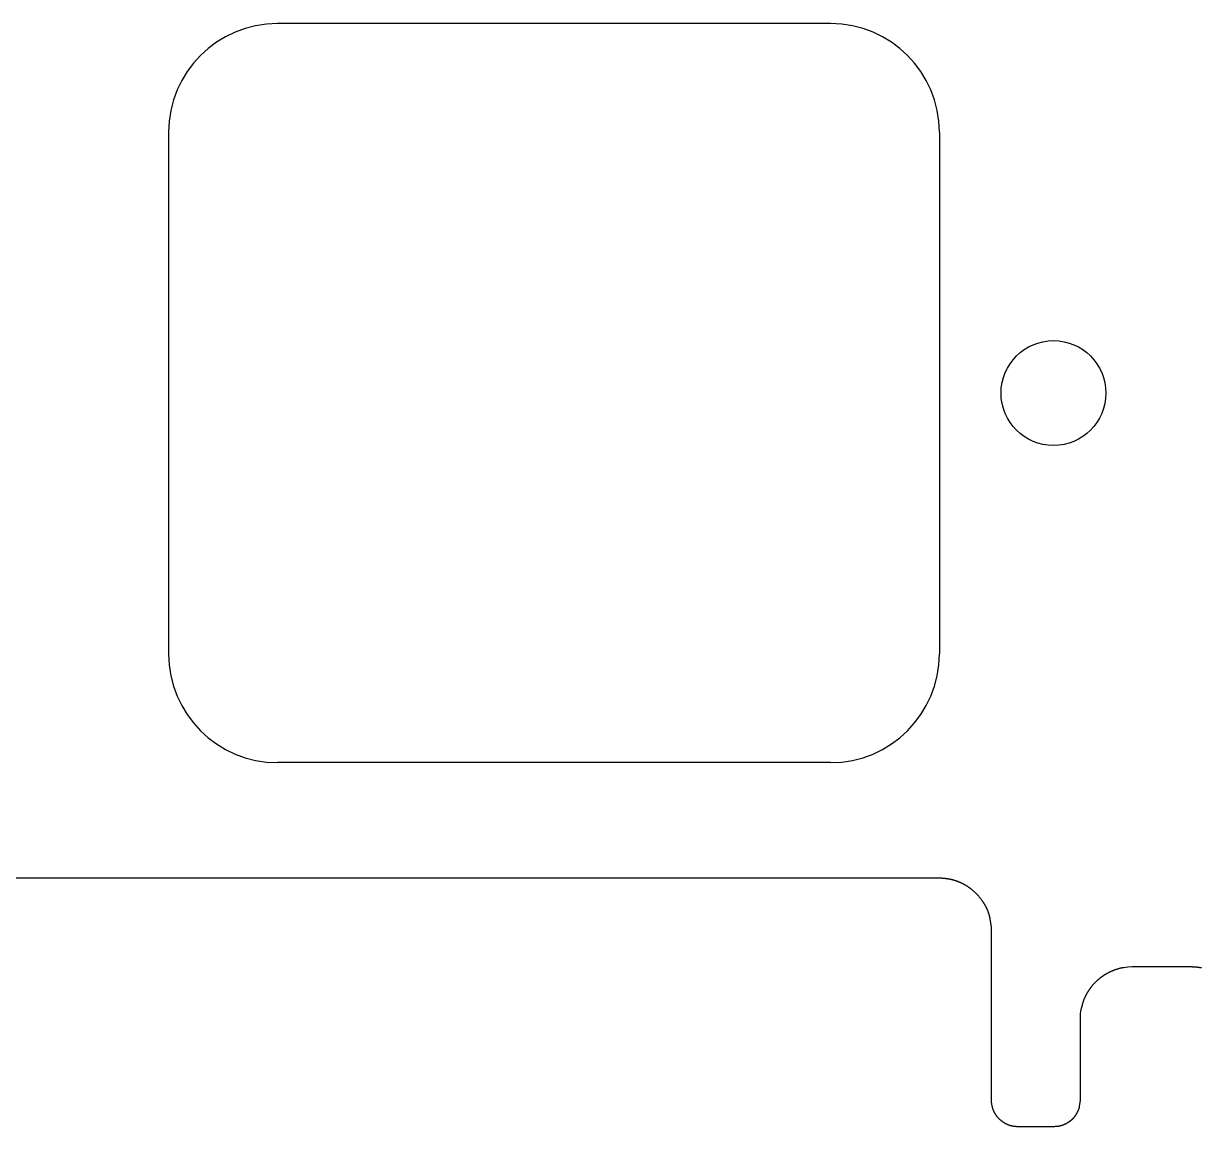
# Model space of a CAD drawing. Header units: millimetres. Extents: x -9 to 276, y -90 to 14.
# Drawn here: x 185.15 to 207.61, y -90.19 to -69.15 of the extents above; entities that cross this region are included whole.
import ezdxf

# ---------------------------------------------------------------- set-up
doc = ezdxf.new("R2010")
doc.units = ezdxf.units.MM
doc.layers.add('BLACK', color=7, linetype='CONTINUOUS')

msp = doc.modelspace()

# ---------------------------------------------------------------- linework, layer by layer
at = {"layer": 'BLACK', "linetype": 'Continuous'}
for p, q in [((200.53895, -69.15205), (189.988949, -69.15205)), ((187.91395, -71.22705), (187.91395, -81.177051)), ((202.61395, -71.22705), (202.61395, -81.17705)), ((200.53895, -83.25205), (189.98895, -83.25205)), ((183.94907, -85.45), (187.334198, -85.45)), ((187.334198, -85.45), (190.719326, -85.45)), ((190.719326, -85.45), (192.41189, -85.45)), ((192.41189, -85.45), (194.104454, -85.45)), ((194.104454, -85.45), (195.797018, -85.45)), ((195.797018, -85.45), (196.6433, -85.45)), ((196.6433, -85.45), (197.066441, -85.45)), ((197.066441, -85.45), (197.489582, -85.45)), ((197.489582, -85.45), (197.983726, -85.45)), ((197.983726, -85.45), (198.457241, -85.45)), ((198.457241, -85.45), (199.342385, -85.45)), ((199.342385, -85.45), (199.490443, -85.449999)), ((199.490443, -85.449999), (200.145015, -85.45)), ((200.145015, -85.45), (200.18981, -85.450001)), ((200.18981, -85.450001), (200.515387, -85.45)), ((200.515387, -85.45), (200.584093, -85.449996)), ((200.584093, -85.449996), (200.86513, -85.45)), ((200.86513, -85.45), (200.941156, -85.450012)), ((200.941156, -85.450012), (201.111631, -85.450033)), ((201.111631, -85.450033), (201.199644, -85.450026)), ((201.199644, -85.450026), (201.287696, -85.45)), ((201.287696, -85.45), (201.380877, -85.449948)), ((201.380877, -85.449948), (201.464205, -85.449901)), ((201.464205, -85.449901), (201.546798, -85.449878)), ((201.546798, -85.449878), (201.628893, -85.449903)), ((201.628893, -85.449903), (201.66983, -85.449941)), ((201.66983, -85.449941), (201.710732, -85.45)), ((201.710732, -85.45), (201.798261, -85.450187)), ((201.798261, -85.450187), (201.881102, -85.450367)), ((201.881102, -85.450367), (201.92272, -85.450428)), ((201.92272, -85.450428), (201.964519, -85.450456)), ((201.964519, -85.450456), (202.006535, -85.450438)), ((202.006535, -85.450438), (202.048803, -85.450364)), ((202.048803, -85.450364), (202.091359, -85.450222)), ((202.091359, -85.450222), (202.112757, -85.450121)), ((202.112757, -85.450121), (202.13424, -85.45)), ((202.13424, -85.45), (202.175309, -85.449713)), ((202.175309, -85.449713), (202.227036, -85.449294)), ((202.227036, -85.449294), (202.270307, -85.44894)), ((202.270307, -85.44894), (202.313389, -85.448629)), ((202.313389, -85.448629), (202.334806, -85.448502)), ((202.334806, -85.448502), (202.356111, -85.448401)), ((202.356111, -85.448401), (202.377281, -85.448332)), ((202.377281, -85.448332), (202.398297, -85.4483)), ((202.398297, -85.4483), (202.419135, -85.44831)), ((202.419135, -85.44831), (202.439774, -85.448368)), ((202.439774, -85.448368), (202.460193, -85.448478)), ((202.460193, -85.448478), (202.48037, -85.448645)), ((202.48037, -85.448645), (202.500282, -85.448876)), ((202.500282, -85.448876), (202.519909, -85.449175)), ((202.519909, -85.449175), (202.529609, -85.449352)), ((202.529609, -85.449352), (202.539229, -85.449548)), ((202.539229, -85.449548), (202.548766, -85.449764)), ((202.548766, -85.449764), (202.558219, -85.45)), ((202.558219, -85.45), (202.566895, -85.450237)), ((202.566895, -85.450237), (202.575498, -85.450494)), ((202.575498, -85.450494), (202.583523, -85.450754)), ((202.583523, -85.450754), (202.591486, -85.451033)), ((202.591486, -85.451033), (202.598992, -85.451316)), ((202.598992, -85.451316), (202.606445, -85.451619)), ((202.606445, -85.451619), (202.613525, -85.451926)), ((202.613525, -85.451926), (202.620559, -85.452253)), ((202.620559, -85.452253), (202.62728, -85.452585)), ((202.62728, -85.452585), (202.633962, -85.452936)), ((202.633962, -85.452936), (202.640377, -85.453293)), ((202.640377, -85.453293), (202.646757, -85.453669)), ((202.646757, -85.453669), (202.652907, -85.454052)), ((202.652907, -85.454052), (202.659026, -85.454453)), ((202.659026, -85.454453), (202.664944, -85.454861)), ((202.664944, -85.454861), (202.670834, -85.455288)), ((202.670834, -85.455288), (202.676548, -85.455723)), ((202.676548, -85.455723), (202.682236, -85.456176)), ((202.682236, -85.456176), (202.687767, -85.456637)), ((202.687767, -85.456637), (202.693276, -85.457116)), ((202.693276, -85.457116), (202.698645, -85.457603)), ((202.698645, -85.457603), (202.703994, -85.45811)), ((202.703994, -85.45811), (202.709217, -85.458624)), ((202.709217, -85.458624), (202.714421, -85.459157)), ((202.714421, -85.459157), (202.719513, -85.459699)), ((202.719513, -85.459699), (202.724588, -85.460259)), ((202.724588, -85.460259), (202.729561, -85.460829)), ((202.729561, -85.460829), (202.734519, -85.461417)), ((202.734519, -85.461417), (202.739384, -85.462014)), ((202.739384, -85.462014), (202.744235, -85.462631)), ((202.744235, -85.462631), (202.749003, -85.463256)), ((202.749003, -85.463256), (202.753759, -85.463901)), ((202.753759, -85.463901), (202.758437, -85.464556)), ((202.758437, -85.464556), (202.763106, -85.465229)), ((202.763106, -85.465229), (202.767704, -85.465913)), ((202.767704, -85.465913), (202.772293, -85.466616)), ((202.772293, -85.466616), (202.776818, -85.467329)), ((202.776818, -85.467329), (202.781335, -85.468062)), ((202.781335, -85.468062), (202.785794, -85.468805)), ((202.785794, -85.468805), (202.790245, -85.469568)), ((202.790245, -85.469568), (202.794644, -85.470342)), ((202.794644, -85.470342), (202.799036, -85.471136)), ((202.799036, -85.471136), (202.803381, -85.471941)), ((202.803381, -85.471941), (202.807719, -85.472766)), ((202.807719, -85.472766), (202.812015, -85.473603)), ((202.812015, -85.473603), (202.816305, -85.474459)), ((202.816305, -85.474459), (202.820556, -85.475328)), ((202.820556, -85.475328), (202.824803, -85.476217)), ((202.824803, -85.476217), (202.829015, -85.477119)), ((202.829015, -85.477119), (202.833223, -85.478041)), ((202.833223, -85.478041), (202.837399, -85.478976)), ((202.837399, -85.478976), (202.841573, -85.479932)), ((202.841573, -85.479932), (202.845719, -85.480902)), ((202.845719, -85.480902), (202.849863, -85.481891)), ((202.849863, -85.481891), (202.853981, -85.482896)), ((202.853981, -85.482896), (202.858098, -85.483921)), ((202.858098, -85.483921), (202.862193, -85.484961)), ((202.862193, -85.484961), (202.866288, -85.486021)), ((202.866288, -85.486021), (202.870363, -85.487098)), ((202.870363, -85.487098), (202.874439, -85.488195)), ((202.874439, -85.488195), (202.878497, -85.489308)), ((202.878497, -85.489308), (202.882557, -85.490443)), ((202.882557, -85.490443), (202.886603, -85.491595)), ((202.886603, -85.491595), (202.890651, -85.492768)), ((202.890651, -85.492768), (202.89468, -85.493956)), ((202.89468, -85.493956), (202.902746, -85.496398)), ((202.902746, -85.496398), (202.91083, -85.498929)), ((202.91083, -85.498929), (202.918929, -85.501548)), ((202.918929, -85.501548), (202.92704, -85.504256)), ((202.92704, -85.504256), (202.935161, -85.507052)), ((202.935161, -85.507052), (202.939225, -85.508482)), ((202.939225, -85.508482), (202.943289, -85.509934)), ((202.943289, -85.509934), (202.947355, -85.511408)), ((202.947355, -85.511408), (202.951421, -85.512903)), ((202.951421, -85.512903), (202.955488, -85.51442)), ((202.955488, -85.51442), (202.959555, -85.515958)), ((202.959555, -85.515958), (202.963621, -85.517518)), ((202.963621, -85.517518), (202.967687, -85.519098)), ((202.967687, -85.519098), (202.971752, -85.5207)), ((202.971752, -85.5207), (202.975816, -85.522323)), ((202.975816, -85.522323), (202.979877, -85.523966)), ((202.979877, -85.523966), (202.983938, -85.525631)), ((202.983938, -85.525631), (202.987995, -85.527316)), ((202.987995, -85.527316), (202.99205, -85.529022)), ((202.99205, -85.529022), (202.996102, -85.530748)), ((202.996102, -85.530748), (203.000151, -85.532494)), ((203.000151, -85.532494), (203.004196, -85.534261)), ((203.004196, -85.534261), (203.008237, -85.536048)), ((203.008237, -85.536048), (203.012274, -85.537855)), ((203.012274, -85.537855), (203.016307, -85.539682)), ((203.016307, -85.539682), (203.020333, -85.541528)), ((203.020333, -85.541528), (203.024356, -85.543394)), ((203.024356, -85.543394), (203.028371, -85.54528)), ((203.028371, -85.54528), (203.032383, -85.547185)), ((203.032383, -85.547185), (203.036386, -85.549109)), ((203.036386, -85.549109), (203.040386, -85.551053)), ((203.040386, -85.551053), (203.044376, -85.553014)), ((203.044376, -85.553014), (203.048361, -85.554996)), ((203.048361, -85.554996), (203.052336, -85.556995)), ((203.052336, -85.556995), (203.056307, -85.559014)), ((203.056307, -85.559014), (203.060266, -85.561051)), ((203.060266, -85.561051), (203.06422, -85.563106)), ((203.06422, -85.563106), (203.068163, -85.565179)), ((203.068163, -85.565179), (203.0721, -85.567271)), ((203.0721, -85.567271), (203.076024, -85.569379)), ((203.076024, -85.569379), (203.079943, -85.571507)), ((203.079943, -85.571507), (203.083848, -85.57365)), ((203.083848, -85.57365), (203.087747, -85.575812)), ((203.087747, -85.575812), (203.091632, -85.57799)), ((203.091632, -85.57799), (203.09551, -85.580187)), ((203.09551, -85.580187), (203.099374, -85.582399)), ((203.099374, -85.582399), (203.10323, -85.58463)), ((203.10323, -85.58463), (203.107071, -85.586875)), ((203.107071, -85.586875), (203.110905, -85.589139)), ((203.110905, -85.589139), (203.114723, -85.591417)), ((203.114723, -85.591417), (203.118533, -85.593713)), ((203.118533, -85.593713), (203.122327, -85.596023)), ((203.122327, -85.596023), (203.126112, -85.598352)), ((203.126112, -85.598352), (203.12988, -85.600693)), ((203.12988, -85.600693), (203.13364, -85.603053)), ((203.13364, -85.603053), (203.137382, -85.605425)), ((203.137382, -85.605425), (203.141116, -85.607816)), ((203.141116, -85.607816), (203.14483, -85.610218)), ((203.14483, -85.610218), (203.148536, -85.612639)), ((203.148536, -85.612639), (203.152223, -85.615071)), ((203.152223, -85.615071), (203.155901, -85.617521)), ((203.155901, -85.617521), (203.159559, -85.619982)), ((203.159559, -85.619982), (203.163208, -85.622461)), ((203.163208, -85.622461), (203.166836, -85.62495)), ((203.166836, -85.62495), (203.170455, -85.627457)), ((203.170455, -85.627457), (203.174053, -85.629975)), ((203.174053, -85.629975), (203.177641, -85.632509)), ((203.177641, -85.632509), (203.181208, -85.635054)), ((203.181208, -85.635054), (203.184765, -85.637615)), ((203.184765, -85.637615), (203.1883, -85.640186)), ((203.1883, -85.640186), (203.191825, -85.642774)), ((203.191825, -85.642774), (203.195328, -85.645371)), ((203.195328, -85.645371), (203.19882, -85.647985)), ((203.19882, -85.647985), (203.204797, -85.652517)), ((203.204797, -85.652517), (203.211667, -85.65782)), ((203.211667, -85.65782), (203.218521, -85.663211)), ((203.218521, -85.663211), (203.225356, -85.66869)), ((203.225356, -85.66869), (203.232171, -85.674255)), ((203.232171, -85.674255), (203.238966, -85.679905)), ((203.238966, -85.679905), (203.245738, -85.685641)), ((203.245738, -85.685641), (203.252486, -85.691462)), ((203.252486, -85.691462), (203.259208, -85.697366)), ((203.259208, -85.697366), (203.265904, -85.703352)), ((203.265904, -85.703352), (203.272571, -85.709421)), ((203.272571, -85.709421), (203.279208, -85.715569)), ((203.279208, -85.715569), (203.285813, -85.721797)), ((203.285813, -85.721797), (203.292385, -85.728104)), ((203.292385, -85.728104), (203.298922, -85.734487)), ((203.298922, -85.734487), (203.305421, -85.740946)), ((203.305421, -85.740946), (203.311883, -85.747479)), ((203.311883, -85.747479), (203.318303, -85.754085)), ((203.318303, -85.754085), (203.324682, -85.760762)), ((203.324682, -85.760762), (203.331017, -85.767508)), ((203.331017, -85.767508), (203.337306, -85.774323)), ((203.337306, -85.774323), (203.343547, -85.781204)), ((203.343547, -85.781204), (203.349739, -85.788149)), ((203.349739, -85.788149), (203.35588, -85.795156)), ((203.35588, -85.795156), (203.361967, -85.802225)), ((203.361967, -85.802225), (203.368, -85.809351)), ((203.368, -85.809351), (203.373975, -85.816534)), ((203.373975, -85.816534), (203.379892, -85.823771)), ((203.379892, -85.823771), (203.385748, -85.83106)), ((203.385748, -85.83106), (203.391542, -85.838399)), ((203.391542, -85.838399), (203.397271, -85.845785)), ((203.397271, -85.845785), (203.402934, -85.853216)), ((203.402934, -85.853216), (203.408529, -85.860689)), ((203.408529, -85.860689), (203.414054, -85.868202)), ((203.414054, -85.868202), (203.419507, -85.875753)), ((203.419507, -85.875753), (203.424886, -85.883338)), ((203.424886, -85.883338), (203.430191, -85.890955)), ((203.430191, -85.890955), (203.432815, -85.894775)), ((203.432815, -85.894775), (203.435418, -85.898601)), ((203.435418, -85.898601), (203.438003, -85.902435)), ((203.438003, -85.902435), (203.440567, -85.906274)), ((203.440567, -85.906274), (203.443112, -85.91012)), ((203.443112, -85.91012), (203.445636, -85.913971)), ((203.445636, -85.913971), (203.446335, -85.915044)), ((203.446335, -85.915044), (203.448833, -85.918902)), ((203.448833, -85.918902), (203.45131, -85.922764)), ((203.45131, -85.922764), (203.453753, -85.92661)), ((203.453753, -85.92661), (203.456175, -85.930461)), ((203.456175, -85.930461), (203.458563, -85.934297)), ((203.458563, -85.934297), (203.460932, -85.938138)), ((203.460932, -85.938138), (203.463268, -85.941964)), ((203.463268, -85.941964), (203.465584, -85.945797)), ((203.465584, -85.945797), (203.467869, -85.949616)), ((203.467869, -85.949616), (203.470134, -85.953442)), ((203.470134, -85.953442), (203.472368, -85.957255)), ((203.472368, -85.957255), (203.474583, -85.961075)), ((203.474583, -85.961075), (203.476769, -85.964884)), ((203.476769, -85.964884), (203.478935, -85.9687)), ((203.478935, -85.9687), (203.481073, -85.972505)), ((203.481073, -85.972505), (203.483191, -85.976318)), ((203.483191, -85.976318), (203.485282, -85.980122)), ((203.485282, -85.980122), (203.487354, -85.983934)), ((203.487354, -85.983934), (203.489399, -85.987738)), ((203.489399, -85.987738), (203.491425, -85.991549)), ((203.491425, -85.991549), (203.493425, -85.995353)), ((203.493425, -85.995353), (203.495406, -85.999166)), ((203.495406, -85.999166), (203.497362, -86.002972)), ((203.497362, -86.002972), (203.499299, -86.006787)), ((203.499299, -86.006787), (203.501212, -86.010597)), ((203.501212, -86.010597), (203.503106, -86.014416)), ((203.503106, -86.014416), (203.504976, -86.01823)), ((203.504976, -86.01823), (203.506828, -86.022054)), ((203.506828, -86.022054), (203.508657, -86.025874)), ((203.508657, -86.025874), (203.510467, -86.029704)), ((203.510467, -86.029704), (203.512255, -86.033531)), ((203.512255, -86.033531), (203.514024, -86.037368)), ((203.514024, -86.037368), (203.515771, -86.041204)), ((203.515771, -86.041204), (203.5175, -86.045049)), ((203.5175, -86.045049), (203.519208, -86.048895)), ((203.519208, -86.048895), (203.520898, -86.05275)), ((203.520898, -86.05275), (203.522566, -86.056606)), ((203.522566, -86.056606), (203.524217, -86.060472)), ((203.524217, -86.060472), (203.525847, -86.06434)), ((203.525847, -86.06434), (203.527459, -86.068218)), ((203.527459, -86.068218), (203.529051, -86.072099)), ((203.529051, -86.072099), (203.530625, -86.07599)), ((203.530625, -86.07599), (203.53218, -86.079885)), ((203.53218, -86.079885), (203.533717, -86.083791)), ((203.533717, -86.083791), (203.535234, -86.087701)), ((203.535234, -86.087701), (203.536734, -86.091622)), ((203.536734, -86.091622), (203.538215, -86.095549)), ((203.538215, -86.095549), (203.539679, -86.099487)), ((203.539679, -86.099487), (203.541124, -86.103432)), ((203.541124, -86.103432), (203.542551, -86.107388)), ((203.542551, -86.107388), (203.54396, -86.111352)), ((203.54396, -86.111352), (203.545352, -86.115327)), ((203.545352, -86.115327), (203.546726, -86.11931)), ((203.546726, -86.11931), (203.548082, -86.123306)), ((203.548082, -86.123306), (203.549421, -86.127311)), ((203.549421, -86.127311), (203.550742, -86.131327)), ((203.550742, -86.131327), (203.552046, -86.135355)), ((203.552046, -86.135355), (203.553333, -86.139394)), ((203.553333, -86.139394), (203.554602, -86.143445)), ((203.554602, -86.143445), (203.555855, -86.147508)), ((203.555855, -86.147508), (203.55709, -86.151584)), ((203.55709, -86.151584), (203.558308, -86.155672)), ((203.558308, -86.155672), (203.559509, -86.159774)), ((203.559509, -86.159774), (203.560693, -86.163889)), ((203.560693, -86.163889), (203.561861, -86.168018)), ((203.561861, -86.168018), (203.563011, -86.17216)), ((203.563011, -86.17216), (203.565262, -86.180488)), ((203.565262, -86.180488), (203.567445, -86.188876)), ((203.567445, -86.188876), (203.569562, -86.197326)), ((203.569562, -86.197326), (203.571613, -86.205842)), ((203.571613, -86.205842), (203.573597, -86.214424)), ((203.573597, -86.214424), (203.575516, -86.223077)), ((203.575516, -86.223077), (203.577368, -86.231802)), ((203.577368, -86.231802), (203.577486, -86.232369)), ((203.577486, -86.232369), (203.599786, -86.392248)), ((203.599786, -86.392248), (203.600003, -86.395677)), ((203.600003, -86.395677), (203.600192, -86.398987)), ((203.600192, -86.398987), (203.600346, -86.402058)), ((203.600346, -86.402058), (203.600479, -86.405094)), ((203.600479, -86.405094), (203.600686, -86.411188)), ((203.600686, -86.411188), (203.600832, -86.417871)), ((203.600832, -86.417871), (203.600931, -86.42602)), ((203.600931, -86.42602), (203.600993, -86.437537)), ((203.600993, -86.437537), (203.601023, -86.44901)), ((203.601023, -86.44901), (203.601038, -86.455076)), ((203.601038, -86.455076), (203.601219, -86.511884)), ((203.601219, -86.511884), (203.601345, -86.549199)), ((203.601345, -86.549199), (203.601455, -86.586371)), ((203.601455, -86.586371), (203.601552, -86.638177)), ((203.601574, -86.687853), (203.60153, -86.741799)), ((203.601552, -86.638177), (203.601574, -86.687853)), ((203.601455, -86.803515), (203.601421, -86.875122)), ((203.601421, -86.875122), (203.601443, -86.985036)), ((203.601504, -86.762297), (203.601455, -86.803515)), ((203.60153, -86.741799), (203.601504, -86.762297)), ((203.601443, -86.985036), (203.601455, -87.020659)), ((203.601455, -87.020659), (203.601476, -87.202096)), ((206.120938, -87.160223), (206.125293, -87.159392)), ((206.125293, -87.159392), (206.128916, -87.158716)), ((206.128916, -87.158716), (206.208147, -87.148091)), ((206.208147, -87.148091), (206.288762, -87.14382)), ((206.288762, -87.14382), (206.293386, -87.143699)), ((206.293386, -87.143699), (206.297444, -87.143616)), ((206.297444, -87.143616), (206.300659, -87.143571)), ((206.300659, -87.143571), (206.303776, -87.143547)), ((206.303776, -87.143547), (206.310652, -87.143552)), ((206.310652, -87.143552), (206.319046, -87.143605)), ((206.319046, -87.143605), (206.330015, -87.143678)), ((206.330015, -87.143678), (206.344986, -87.143744)), ((206.344986, -87.143744), (206.370901, -87.143788)), ((206.370901, -87.143788), (206.414495, -87.143788)), ((206.414495, -87.143788), (206.468285, -87.143745)), ((206.468285, -87.143745), (206.498436, -87.143718)), ((206.498436, -87.143718), (206.562427, -87.1437)), ((206.562427, -87.1437), (206.589839, -87.143711)), ((206.589839, -87.143711), (206.607008, -87.143718)), ((206.607008, -87.143718), (206.71558, -87.143718)), ((206.71558, -87.143718), (206.764672, -87.1437)), ((206.764672, -87.1437), (206.849271, -87.143677)), ((206.849271, -87.143677), (206.89105, -87.143686)), ((206.89105, -87.143686), (206.932724, -87.143718)), ((206.932724, -87.143718), (206.977809, -87.143781)), ((206.977809, -87.143781), (207.020311, -87.143841)), ((207.020311, -87.143841), (207.063091, -87.143871)), ((207.063091, -87.143871), (207.084615, -87.143865)), ((207.084615, -87.143865), (207.106244, -87.14384)), ((207.106244, -87.14384), (207.127991, -87.143792)), ((207.127991, -87.143792), (207.149867, -87.143718)), ((207.149867, -87.143718), (207.185979, -87.143542)), ((207.185979, -87.143542), (207.19714, -87.143481)), ((207.19714, -87.143481), (207.241109, -87.143258)), ((207.241109, -87.143258), (207.262896, -87.143181)), ((207.262896, -87.143181), (207.284457, -87.143148)), ((207.284457, -87.143148), (207.305721, -87.14317)), ((207.305721, -87.14317), (207.316218, -87.143207)), ((207.316218, -87.143207), (207.326615, -87.143263)), ((207.326615, -87.143263), (207.336901, -87.143341)), ((207.336901, -87.143341), (207.347068, -87.143441)), ((207.347068, -87.143441), (207.357108, -87.143566)), ((207.357108, -87.143566), (207.36701, -87.143718)), ((207.36701, -87.143718), (207.3749, -87.143861)), ((207.3749, -87.143861), (207.382697, -87.144023)), ((207.382697, -87.144023), (207.390092, -87.144197)), ((207.390092, -87.144197), (207.397406, -87.144389)), ((207.397406, -87.144389), (207.40438, -87.144593)), ((207.40438, -87.144593), (207.411283, -87.144816)), ((207.411283, -87.144816), (207.417895, -87.145049)), ((207.417895, -87.145049), (207.424444, -87.145301)), ((207.424444, -87.145301), (207.430741, -87.145563)), ((207.430741, -87.145563), (207.436982, -87.145844)), ((207.436982, -87.145844), (207.443003, -87.146134)), ((207.443003, -87.146134), (207.448973, -87.146443)), ((207.448973, -87.146443), (207.454751, -87.146762)), ((207.454751, -87.146762), (207.460482, -87.147099)), ((207.460482, -87.147099), (207.466043, -87.147445)), ((207.466043, -87.147445), (207.471563, -87.14781)), ((207.471563, -87.14781), (207.476931, -87.148185)), ((207.476931, -87.148185), (207.482262, -87.148578)), ((207.482262, -87.148578), (207.487459, -87.148981)), ((207.487459, -87.148981), (207.492621, -87.149401)), ((207.492621, -87.149401), (207.497663, -87.149832)), ((207.497663, -87.149832), (207.502674, -87.150281)), ((207.502674, -87.150281), (207.507577, -87.15074)), ((207.507577, -87.15074), (207.512453, -87.151217)), ((207.512453, -87.151217), (207.517233, -87.151705)), ((207.517233, -87.151705), (207.521987, -87.152211)), ((207.521987, -87.152211), (207.526655, -87.152727)), ((207.526655, -87.152727), (207.5313, -87.153262)), ((207.5313, -87.153262), (207.535868, -87.153807)), ((207.535868, -87.153807), (207.540416, -87.154371)), ((207.540416, -87.154371), (207.544895, -87.154946)), ((207.544895, -87.154946), (207.549356, -87.15554)), ((207.549356, -87.15554), (207.553755, -87.156145)), ((207.553755, -87.156145), (207.558138, -87.156768)), ((207.558138, -87.156768), (207.562467, -87.157404)), ((207.562467, -87.157404), (207.566782, -87.158059)), ((207.566782, -87.158059), (207.571049, -87.158726)), ((207.571049, -87.158726), (207.575303, -87.159412)), ((207.575303, -87.159412), (207.579516, -87.160111)), ((207.579516, -87.160111), (207.583718, -87.160829)), ((203.601466, -87.342363), (203.601456, -87.454947)), ((203.601476, -87.202096), (203.601466, -87.342363)), ((205.647483, -87.386858), (205.650853, -87.383953)), ((205.650853, -87.383953), (205.654236, -87.381063)), ((205.654236, -87.381063), (205.657631, -87.378189)), ((205.657631, -87.378189), (205.661037, -87.375332)), ((205.661037, -87.375332), (205.664455, -87.372491)), ((205.664455, -87.372491), (205.667885, -87.369666)), ((205.667885, -87.369666), (205.671326, -87.366859)), ((205.671326, -87.366859), (205.674778, -87.364067)), ((205.674778, -87.364067), (205.678241, -87.361293)), ((205.678241, -87.361293), (205.681716, -87.358535)), ((205.681716, -87.358535), (205.685201, -87.355794)), ((205.685201, -87.355794), (205.688697, -87.35307)), ((205.688697, -87.35307), (205.692203, -87.350363)), ((205.692203, -87.350363), (205.695721, -87.347673)), ((205.695721, -87.347673), (205.699248, -87.345002)), ((205.699248, -87.345002), (205.702787, -87.342346)), ((205.702787, -87.342346), (205.706334, -87.339709)), ((205.706334, -87.339709), (205.709892, -87.337088)), ((205.709892, -87.337088), (205.713459, -87.334486)), ((205.713459, -87.334486), (205.717037, -87.331901)), ((205.717037, -87.331901), (205.720624, -87.329335)), ((205.720624, -87.329335), (205.724221, -87.326785)), ((205.724221, -87.326785), (205.727826, -87.324254)), ((205.727826, -87.324254), (205.731442, -87.32174)), ((205.731442, -87.32174), (205.735065, -87.319246)), ((205.735065, -87.319246), (205.738699, -87.316768)), ((205.738699, -87.316768), (205.74234, -87.31431)), ((205.74234, -87.31431), (205.745992, -87.311869)), ((205.745992, -87.311869), (205.74965, -87.309447)), ((205.74965, -87.309447), (205.753318, -87.307042)), ((205.753318, -87.307042), (205.756993, -87.304658)), ((205.756993, -87.304658), (205.760678, -87.30229)), ((205.760678, -87.30229), (205.764369, -87.299943)), ((205.764369, -87.299943), (205.768071, -87.297613)), ((205.768071, -87.297613), (205.771777, -87.295303)), ((205.771777, -87.295303), (205.775494, -87.29301)), ((205.775494, -87.29301), (205.779216, -87.290737)), ((205.779216, -87.290737), (205.782948, -87.288482)), ((205.782948, -87.288482), (205.786685, -87.286248)), ((205.786685, -87.286248), (205.790431, -87.284031)), ((205.790431, -87.284031), (205.794182, -87.281835)), ((205.794182, -87.281835), (205.797942, -87.279656)), ((205.797942, -87.279656), (205.801707, -87.277498)), ((205.801707, -87.277498), (205.805481, -87.275358)), ((205.805481, -87.275358), (205.808922, -87.273426)), ((205.808922, -87.273426), (205.816498, -87.26924)), ((205.816498, -87.26924), (205.824157, -87.265099)), ((205.824157, -87.265099), (205.831898, -87.261005)), ((205.831898, -87.261005), (205.83972, -87.256958)), ((205.83972, -87.256958), (205.847621, -87.25296)), ((205.847621, -87.25296), (205.855599, -87.249012)), ((205.855599, -87.249012), (205.863652, -87.245116)), ((205.863652, -87.245116), (205.871779, -87.241272)), ((205.871779, -87.241272), (205.879978, -87.237483)), ((205.879978, -87.237483), (205.888245, -87.23375)), ((205.888245, -87.23375), (205.89658, -87.230074)), ((205.89658, -87.230074), (205.904979, -87.226457)), ((205.904979, -87.226457), (205.913441, -87.2229)), ((205.913441, -87.2229), (205.921961, -87.219404)), ((205.921961, -87.219404), (205.930537, -87.215972)), ((205.930537, -87.215972), (205.939166, -87.212604)), ((205.939166, -87.212604), (205.947845, -87.209303)), ((205.947845, -87.209303), (205.95657, -87.206069)), ((205.95657, -87.206069), (205.965338, -87.202904)), ((205.965338, -87.202904), (205.974144, -87.19981)), ((205.974144, -87.19981), (205.982985, -87.196788)), ((205.982985, -87.196788), (205.991857, -87.19384)), ((205.991857, -87.19384), (206.000755, -87.190967)), ((206.000755, -87.190967), (206.009675, -87.188171)), ((206.009675, -87.188171), (206.018612, -87.185453)), ((206.018612, -87.185453), (206.027562, -87.182814)), ((206.027562, -87.182814), (206.036519, -87.180257)), ((206.036519, -87.180257), (206.045478, -87.177781)), ((206.045478, -87.177781), (206.054434, -87.175389)), ((206.054434, -87.175389), (206.063381, -87.173082)), ((206.063381, -87.173082), (206.072315, -87.17086)), ((206.072315, -87.17086), (206.081228, -87.168726)), ((206.081228, -87.168726), (206.090116, -87.166679)), ((206.090116, -87.166679), (206.094551, -87.165689)), ((206.094551, -87.165689), (206.098973, -87.164722)), ((206.098973, -87.164722), (206.103389, -87.163777)), ((206.103389, -87.163777), (206.107792, -87.162854)), ((206.107792, -87.162854), (206.112187, -87.161954)), ((206.112187, -87.161954), (206.116568, -87.161077)), ((206.116568, -87.161077), (206.120938, -87.160223)), ((207.583718, -87.160829), (207.587883, -87.161561)), ((207.587883, -87.161561), (207.59204, -87.162312)), ((207.59204, -87.162312), (207.596166, -87.163078)), ((207.596166, -87.163078), (207.600285, -87.163863)), ((207.600285, -87.163863), (207.604378, -87.164663)), ((207.604378, -87.164663), (207.608465, -87.165483)), ((207.608465, -87.165483), (207.612531, -87.166318)), ((203.601456, -87.454947), (203.601455, -87.620364)), ((205.454146, -87.613047), (205.456559, -87.609211)), ((205.456559, -87.609211), (205.45899, -87.605383)), ((205.45899, -87.605383), (205.461437, -87.601569)), ((205.461437, -87.601569), (205.463901, -87.597764)), ((205.463901, -87.597764), (205.46638, -87.593973)), ((205.46638, -87.593973), (205.468877, -87.590191)), ((205.468877, -87.590191), (205.471389, -87.586423)), ((205.471389, -87.586423), (205.473918, -87.582666)), ((205.473918, -87.582666), (205.476461, -87.578923)), ((205.476461, -87.578923), (205.479021, -87.575191)), ((205.479021, -87.575191), (205.481595, -87.571473)), ((205.481595, -87.571473), (205.484187, -87.567767)), ((205.484187, -87.567767), (205.486791, -87.564076)), ((205.486791, -87.564076), (205.489413, -87.560396)), ((205.489413, -87.560396), (205.492047, -87.556732)), ((205.492047, -87.556732), (205.494698, -87.55308)), ((205.494698, -87.55308), (205.497362, -87.549444)), ((205.497362, -87.549444), (205.500042, -87.545819)), ((205.500042, -87.545819), (205.502734, -87.542212)), ((205.502734, -87.542212), (205.505443, -87.538617)), ((205.505443, -87.538617), (205.508163, -87.535039)), ((205.508163, -87.535039), (205.5109, -87.531473)), ((205.5109, -87.531473), (205.513647, -87.527926)), ((205.513647, -87.527926), (205.516411, -87.52439)), ((205.516411, -87.52439), (205.519185, -87.520873)), ((205.519185, -87.520873), (205.521976, -87.517368)), ((205.521976, -87.517368), (205.524776, -87.513883)), ((205.524776, -87.513883), (205.527593, -87.51041)), ((205.527593, -87.51041), (205.530419, -87.506957)), ((205.530419, -87.506957), (205.533261, -87.503516)), ((205.533261, -87.503516), (205.535159, -87.501235)), ((205.535159, -87.501235), (205.540893, -87.494428)), ((205.540893, -87.494428), (205.546692, -87.487669)), ((205.546692, -87.487669), (205.552553, -87.48096)), ((205.552553, -87.48096), (205.558477, -87.4743)), ((205.558477, -87.4743), (205.564463, -87.467691)), ((205.564463, -87.467691), (205.57051, -87.461135)), ((205.57051, -87.461135), (205.576616, -87.454631)), ((205.576616, -87.454631), (205.582782, -87.448181)), ((205.582782, -87.448181), (205.589006, -87.441787)), ((205.589006, -87.441787), (205.592139, -87.43861)), ((205.592139, -87.43861), (205.595287, -87.435448)), ((205.595287, -87.435448), (205.598448, -87.4323)), ((205.598448, -87.4323), (205.601624, -87.429166)), ((205.601624, -87.429166), (205.604813, -87.426046)), ((205.604813, -87.426046), (205.608017, -87.422941)), ((205.608017, -87.422941), (205.611233, -87.419851)), ((205.611233, -87.419851), (205.614464, -87.416776)), ((205.614464, -87.416776), (205.617707, -87.413715)), ((205.617707, -87.413715), (205.620965, -87.41067)), ((205.620965, -87.41067), (205.624234, -87.407639)), ((205.624234, -87.407639), (205.627518, -87.404624)), ((205.627518, -87.404624), (205.630813, -87.401624)), ((205.630813, -87.401624), (205.634123, -87.39864)), ((205.634123, -87.39864), (205.637444, -87.395671)), ((205.637444, -87.395671), (205.640778, -87.392717)), ((205.640778, -87.392717), (205.644124, -87.38978)), ((205.644124, -87.38978), (205.647483, -87.386858)), ((203.601455, -87.620364), (203.601456, -87.672091)), ((203.601456, -87.672091), (203.601456, -87.780663)), ((203.601456, -87.780663), (203.601456, -87.889235)), ((205.31764, -87.964088), (205.360435, -87.805377)), ((205.360435, -87.805377), (205.3634, -87.797227)), ((205.3634, -87.797227), (205.366451, -87.789074)), ((205.366451, -87.789074), (205.369588, -87.78092)), ((205.369588, -87.78092), (205.37281, -87.772767)), ((205.37281, -87.772767), (205.376118, -87.764616)), ((205.376118, -87.764616), (205.379509, -87.756471)), ((205.379509, -87.756471), (205.382985, -87.748332)), ((205.382985, -87.748332), (205.386543, -87.740203)), ((205.386543, -87.740203), (205.390184, -87.732085)), ((205.390184, -87.732085), (205.393907, -87.72398)), ((205.393907, -87.72398), (205.397711, -87.715891)), ((205.397711, -87.715891), (205.401595, -87.707819)), ((205.401595, -87.707819), (205.403567, -87.70379)), ((205.403567, -87.70379), (205.405559, -87.699766)), ((205.405559, -87.699766), (205.407571, -87.695748)), ((205.407571, -87.695748), (205.409601, -87.691735)), ((205.409601, -87.691735), (205.411652, -87.687729)), ((205.411652, -87.687729), (205.413722, -87.683728)), ((205.413722, -87.683728), (205.415811, -87.679734)), ((205.415811, -87.679734), (205.417919, -87.675746)), ((205.417919, -87.675746), (205.420046, -87.671765)), ((205.420046, -87.671765), (205.422192, -87.667792)), ((205.422192, -87.667792), (205.424356, -87.663826)), ((205.424356, -87.663826), (205.42654, -87.659867)), ((205.42654, -87.659867), (205.428741, -87.655916)), ((205.428741, -87.655916), (205.430962, -87.651973)), ((205.430962, -87.651973), (205.4332, -87.64804)), ((205.4332, -87.64804), (205.435457, -87.644114)), ((205.435457, -87.644114), (205.437731, -87.640197)), ((205.437731, -87.640197), (205.440024, -87.636289)), ((205.440024, -87.636289), (205.442333, -87.632392)), ((205.442333, -87.632392), (205.444662, -87.628502)), ((205.444662, -87.628502), (205.447006, -87.624624)), ((205.447006, -87.624624), (205.44937, -87.620754)), ((205.44937, -87.620754), (205.451749, -87.616896)), ((205.451749, -87.616896), (205.454146, -87.613047)), ((203.601456, -87.889235), (203.601456, -88.098687)), ((205.304201, -88.111287), (205.306866, -88.038982)), ((205.306866, -88.038982), (205.31764, -87.964088)), ((203.601456, -88.098687), (203.601457, -88.294684)), ((205.301706, -88.358572), (205.30267, -88.235796)), ((205.30267, -88.235796), (205.303356, -88.180126)), ((205.303356, -88.180126), (205.303589, -88.161115)), ((205.303589, -88.161115), (205.304201, -88.111287)), ((203.601457, -88.294684), (203.601457, -88.646312)), ((205.301469, -88.614583), (205.301706, -88.358572)), ((203.601457, -88.646312), (203.601456, -88.804908)), ((205.301461, -88.787563), (205.301469, -88.614583)), ((203.601456, -88.804908), (203.601457, -89.188108)), ((205.301458, -88.986758), (205.301461, -88.787563)), ((205.301458, -89.009141), (205.301458, -88.986758)), ((205.301458, -89.09533), (205.301458, -89.009141)), ((205.301459, -89.108203), (205.301458, -89.09533)), ((205.301458, -89.203902), (205.301459, -89.108203)), ((203.601457, -89.188108), (203.601462, -89.2941)), ((203.601462, -89.2941), (203.601458, -89.514623)), ((205.301414, -89.365101), (205.301424, -89.2906)), ((205.301458, -89.421046), (205.301414, -89.365101)), ((205.301424, -89.2906), (205.301435, -89.264556)), ((205.301435, -89.264556), (205.301458, -89.203902)), ((203.601453, -89.531748), (203.601447, -89.565583)), ((203.601447, -89.565583), (203.60147, -89.593162)), ((203.601458, -89.514623), (203.601453, -89.531748)), ((203.60147, -89.593162), (203.601576, -89.62572)), ((203.601576, -89.62572), (203.601604, -89.63215)), ((205.301536, -89.463698), (205.301458, -89.421046)), ((205.301458, -89.63819), (205.301588, -89.598492)), ((205.301629, -89.518441), (205.301536, -89.463698)), ((205.301588, -89.598492), (205.301643, -89.559362)), ((205.301643, -89.559362), (205.301629, -89.518441)), ((203.601604, -89.63215), (203.601681, -89.650532)), ((203.601681, -89.650532), (203.601741, -89.671752)), ((203.601741, -89.671752), (203.601748, -89.67568)), ((203.601748, -89.67568), (203.601773, -89.687656)), ((203.601773, -89.687656), (203.601834, -89.699688)), ((203.601834, -89.699688), (203.60273, -89.728258)), ((203.60273, -89.728258), (203.613652, -89.803444)), ((203.613652, -89.803444), (203.614341, -89.806534)), ((203.614341, -89.806534), (203.615051, -89.809625)), ((203.615051, -89.809625), (203.615778, -89.812705)), ((203.615778, -89.812705), (203.616527, -89.815785)), ((203.616527, -89.815785), (203.617293, -89.818855)), ((203.617293, -89.818855), (203.61808, -89.821924)), ((203.61808, -89.821924), (203.618885, -89.824981)), ((203.618885, -89.824981), (203.619711, -89.828038)), ((203.619711, -89.828038), (203.620553, -89.831082)), ((203.620553, -89.831082), (203.621416, -89.834124)), ((203.621416, -89.834124), (203.622297, -89.837153)), ((203.622297, -89.837153), (203.623197, -89.840181)), ((203.623197, -89.840181), (203.624115, -89.843195)), ((203.624115, -89.843195), (203.625053, -89.846206)), ((203.625053, -89.846206), (203.626007, -89.849203)), ((203.626007, -89.849203), (203.626982, -89.852198)), ((203.626982, -89.852198), (203.627972, -89.855177)), ((203.627972, -89.855177), (203.628983, -89.858153)), ((205.274479, -89.857228), (205.275463, -89.854263)), ((205.275463, -89.854263), (205.276428, -89.851288)), ((205.276428, -89.851288), (205.277375, -89.848307)), ((205.277375, -89.848307), (205.278304, -89.845317)), ((205.278304, -89.845317), (205.279213, -89.842321)), ((205.279213, -89.842321), (205.280104, -89.839316)), ((205.280104, -89.839316), (205.280977, -89.836304)), ((205.280977, -89.836304), (205.281831, -89.833284)), ((205.281831, -89.833284), (205.282666, -89.830257)), ((205.282666, -89.830257), (205.283482, -89.827222)), ((205.283482, -89.827222), (205.28428, -89.824181)), ((205.28428, -89.824181), (205.285059, -89.821131)), ((205.285059, -89.821131), (205.285819, -89.818075)), ((205.285819, -89.818075), (205.28656, -89.815011)), ((205.28656, -89.815011), (205.287274, -89.811977)), ((205.287274, -89.811977), (205.300009, -89.731765)), ((205.300009, -89.731765), (205.301096, -89.699004)), ((205.301096, -89.699004), (205.301458, -89.63819)), ((203.628983, -89.858153), (203.63001, -89.861114)), ((203.63001, -89.861114), (203.631057, -89.864071)), ((203.631057, -89.864071), (203.632119, -89.867012)), ((203.632119, -89.867012), (203.633202, -89.869949)), ((203.633202, -89.869949), (203.634299, -89.87287)), ((203.634299, -89.87287), (203.635417, -89.875786)), ((203.635417, -89.875786), (203.636549, -89.878685)), ((203.636549, -89.878685), (203.637702, -89.88158)), ((203.637702, -89.88158), (203.638868, -89.884457)), ((203.638868, -89.884457), (203.640055, -89.887329)), ((203.640055, -89.887329), (203.641256, -89.890183)), ((203.641256, -89.890183), (203.642476, -89.893032)), ((203.642476, -89.893032), (203.643711, -89.895862)), ((203.643711, -89.895862), (203.644965, -89.898688)), ((203.644965, -89.898688), (203.646232, -89.901494)), ((203.646232, -89.901494), (203.647519, -89.904294)), ((203.647519, -89.904294), (203.648819, -89.907076)), ((203.648819, -89.907076), (203.650139, -89.909851)), ((203.650139, -89.909851), (203.651472, -89.912607)), ((203.651472, -89.912607), (203.652824, -89.915357)), ((203.652824, -89.915357), (203.654188, -89.918087)), ((203.654188, -89.918087), (203.655572, -89.92081)), ((203.655572, -89.92081), (203.656968, -89.923514)), ((203.656968, -89.923514), (203.658383, -89.92621)), ((203.658383, -89.92621), (203.659811, -89.928887)), ((203.659811, -89.928887), (203.661257, -89.931556)), ((203.661257, -89.931556), (203.662715, -89.934205)), ((203.662715, -89.934205), (203.664192, -89.936847)), ((203.664192, -89.936847), (203.665681, -89.939468)), ((203.665681, -89.939468), (203.667188, -89.942082)), ((203.667188, -89.942082), (203.668707, -89.944675)), ((203.668707, -89.944675), (203.670244, -89.94726)), ((203.670244, -89.94726), (203.671793, -89.949824)), ((203.671793, -89.949824), (203.67336, -89.952381)), ((203.67336, -89.952381), (203.674937, -89.954916)), ((203.674937, -89.954916), (203.676534, -89.957443)), ((203.676534, -89.957443), (203.679694, -89.962338)), ((203.679694, -89.962338), (203.682982, -89.967284)), ((203.682982, -89.967284), (203.68636, -89.972223)), ((203.68636, -89.972223), (203.68983, -89.977153)), ((203.68983, -89.977153), (203.69339, -89.982074)), ((203.69339, -89.982074), (203.697041, -89.986982)), ((203.697041, -89.986982), (203.700781, -89.991878)), ((203.700781, -89.991878), (203.70461, -89.996758)), ((203.70461, -89.996758), (203.708527, -90.001621)), ((203.708527, -90.001621), (203.712531, -90.006466)), ((203.712531, -90.006466), (203.716623, -90.011291)), ((203.716623, -90.011291), (203.7208, -90.016092)), ((203.7208, -90.016092), (203.725061, -90.020869)), ((203.725061, -90.020869), (203.729406, -90.02562)), ((203.729406, -90.02562), (203.733832, -90.030342)), ((203.733832, -90.030342), (203.738339, -90.035033)), ((203.738339, -90.035033), (203.742925, -90.039691)), ((203.742925, -90.039691), (203.747588, -90.044313)), ((203.747588, -90.044313), (203.752327, -90.048898)), ((203.752327, -90.048898), (203.757139, -90.053443)), ((203.757139, -90.053443), (203.762022, -90.057945)), ((203.762022, -90.057945), (203.766975, -90.062403)), ((203.766975, -90.062403), (203.771995, -90.066813)), ((203.771995, -90.066813), (203.777079, -90.071175)), ((203.777079, -90.071175), (203.782226, -90.075484)), ((203.782226, -90.075484), (203.787432, -90.079738)), ((203.787432, -90.079738), (203.792694, -90.083936)), ((205.117559, -90.081419), (205.120023, -90.079431)), ((205.120023, -90.079431), (205.122473, -90.077428)), ((205.122473, -90.077428), (205.124908, -90.075411)), ((205.124908, -90.075411), (205.127329, -90.07338)), ((205.127329, -90.07338), (205.129735, -90.071336)), ((205.129735, -90.071336), (205.132127, -90.069277)), ((205.132127, -90.069277), (205.134504, -90.067204)), ((205.134504, -90.067204), (205.136866, -90.065118)), ((205.136866, -90.065118), (205.139214, -90.063018)), ((205.139214, -90.063018), (205.141547, -90.060905)), ((205.141547, -90.060905), (205.143865, -90.058778)), ((205.143865, -90.058778), (205.146168, -90.056637)), ((205.146168, -90.056637), (205.148456, -90.054483)), ((205.148456, -90.054483), (205.150729, -90.052316)), ((205.150729, -90.052316), (205.152987, -90.050136)), ((205.152987, -90.050136), (205.15523, -90.047942)), ((205.15523, -90.047942), (205.157457, -90.045735)), ((205.157457, -90.045735), (205.159669, -90.043516)), ((205.159669, -90.043516), (205.161867, -90.041283)), ((205.161867, -90.041283), (205.164048, -90.039038)), ((205.164048, -90.039038), (205.166214, -90.03678)), ((205.166214, -90.03678), (205.168364, -90.034509)), ((205.168364, -90.034509), (205.1705, -90.032225)), ((205.1705, -90.032225), (205.172619, -90.029929)), ((205.172619, -90.029929), (205.174722, -90.02762)), ((205.174722, -90.02762), (205.17681, -90.025299)), ((205.17681, -90.025299), (205.178882, -90.022966)), ((205.178882, -90.022966), (205.180938, -90.02062)), ((205.180938, -90.02062), (205.182979, -90.018262)), ((205.182979, -90.018262), (205.185003, -90.015892)), ((205.185003, -90.015892), (205.187011, -90.01351)), ((205.187011, -90.01351), (205.189003, -90.011116)), ((205.189003, -90.011116), (205.19098, -90.00871)), ((205.19098, -90.00871), (205.192939, -90.006293)), ((205.192939, -90.006293), (205.194883, -90.003863)), ((205.194883, -90.003863), (205.19681, -90.001422)), ((205.19681, -90.001422), (205.198722, -89.998969)), ((205.198722, -89.998969), (205.200616, -89.996505)), ((205.200616, -89.996505), (205.202495, -89.994029)), ((205.202495, -89.994029), (205.204356, -89.991542)), ((205.204356, -89.991542), (205.206202, -89.989043)), ((205.206202, -89.989043), (205.20803, -89.986534)), ((205.20803, -89.986534), (205.209842, -89.984013)), ((205.209842, -89.984013), (205.211637, -89.981481)), ((205.211637, -89.981481), (205.213416, -89.978938)), ((205.213416, -89.978938), (205.215178, -89.976385)), ((205.215178, -89.976385), (205.216923, -89.973819)), ((205.216923, -89.973819), (205.218651, -89.971244)), ((205.218651, -89.971244), (205.220363, -89.968658)), ((205.220363, -89.968658), (205.222057, -89.966061)), ((205.222057, -89.966061), (205.223734, -89.963453)), ((205.223734, -89.963453), (205.225394, -89.960836)), ((205.225394, -89.960836), (205.227038, -89.958207)), ((205.227038, -89.958207), (205.228664, -89.955569)), ((205.228664, -89.955569), (205.230273, -89.952919)), ((205.230273, -89.952919), (205.231864, -89.95026)), ((205.231864, -89.95026), (205.233439, -89.947591)), ((205.233439, -89.947591), (205.234996, -89.944912)), ((205.234996, -89.944912), (205.236536, -89.942222)), ((205.236536, -89.942222), (205.238058, -89.939523)), ((205.238058, -89.939523), (205.239563, -89.936813)), ((205.239563, -89.936813), (205.241051, -89.934094)), ((205.241051, -89.934094), (205.242521, -89.931365)), ((205.242521, -89.931365), (205.243973, -89.928627)), ((205.243973, -89.928627), (205.245408, -89.925879)), ((205.245408, -89.925879), (205.246825, -89.923122)), ((205.246825, -89.923122), (205.248225, -89.920354)), ((205.248225, -89.920354), (205.249607, -89.917578)), ((205.249607, -89.917578), (205.250972, -89.914792)), ((205.250972, -89.914792), (205.252318, -89.911998)), ((205.252318, -89.911998), (205.253647, -89.909193)), ((205.253647, -89.909193), (205.254957, -89.906381)), ((205.254957, -89.906381), (205.256251, -89.903558)), ((205.256251, -89.903558), (205.257525, -89.900727)), ((205.257525, -89.900727), (205.258783, -89.897887)), ((205.258783, -89.897887), (205.260022, -89.895039)), ((205.260022, -89.895039), (205.261243, -89.89218)), ((205.261243, -89.89218), (205.262446, -89.889314)), ((205.262446, -89.889314), (205.263631, -89.886439)), ((205.263631, -89.886439), (205.264798, -89.883556)), ((205.264798, -89.883556), (205.265947, -89.880663)), ((205.265947, -89.880663), (205.267077, -89.877763)), ((205.267077, -89.877763), (205.26819, -89.874854)), ((205.26819, -89.874854), (205.269284, -89.871937)), ((205.269284, -89.871937), (205.27036, -89.869011)), ((205.27036, -89.869011), (205.271417, -89.866078)), ((205.271417, -89.866078), (205.272456, -89.863136)), ((205.272456, -89.863136), (205.273477, -89.860186)), ((205.273477, -89.860186), (205.274479, -89.857228)), ((203.792694, -90.083936), (203.798011, -90.088075)), ((203.798011, -90.088075), (203.803378, -90.092153)), ((203.803378, -90.092153), (203.808794, -90.096166)), ((203.808794, -90.096166), (203.814254, -90.100113)), ((203.814254, -90.100113), (203.819755, -90.103991)), ((203.819755, -90.103991), (203.825295, -90.107799)), ((203.825295, -90.107799), (203.828079, -90.109676)), ((203.828079, -90.109676), (203.83087, -90.111534)), ((203.83087, -90.111534), (203.833669, -90.113373)), ((203.833669, -90.113373), (203.836476, -90.115194)), ((203.836476, -90.115194), (203.83929, -90.116995)), ((203.83929, -90.116995), (203.84211, -90.118776)), ((203.84211, -90.118776), (203.844936, -90.120538)), ((203.844936, -90.120538), (203.847768, -90.122279)), ((203.847768, -90.122279), (203.850605, -90.124)), ((203.850605, -90.124), (203.853447, -90.125701)), ((203.853447, -90.125701), (203.856293, -90.127381)), ((203.856293, -90.127381), (203.859143, -90.129041)), ((203.859143, -90.129041), (203.861996, -90.130678)), ((203.861996, -90.130678), (203.864853, -90.132295)), ((203.864853, -90.132295), (203.867711, -90.13389)), ((203.867711, -90.13389), (203.870573, -90.135464)), ((203.870573, -90.135464), (203.873434, -90.137014)), ((203.873434, -90.137014), (203.876299, -90.138544)), ((203.876299, -90.138544), (203.879162, -90.14005)), ((203.879162, -90.14005), (203.882027, -90.141535)), ((203.882027, -90.141535), (203.88489, -90.142996)), ((203.88489, -90.142996), (203.887755, -90.144436)), ((203.887755, -90.144436), (203.890616, -90.145851)), ((203.890616, -90.145851), (203.893479, -90.147244)), ((203.893479, -90.147244), (203.896335, -90.148613)), ((203.896335, -90.148613), (203.899194, -90.14996)), ((203.899194, -90.14996), (203.902045, -90.151282)), ((203.902045, -90.151282), (203.904898, -90.152582)), ((203.904898, -90.152582), (203.907742, -90.153856)), ((203.907742, -90.153856), (203.910586, -90.155109)), ((203.910586, -90.155109), (203.913422, -90.156336)), ((203.913422, -90.156336), (203.916257, -90.157541)), ((203.916257, -90.157541), (203.919082, -90.158719)), ((203.919082, -90.158719), (203.921906, -90.159876)), ((203.921906, -90.159876), (203.924719, -90.161006)), ((203.924719, -90.161006), (203.927531, -90.162115)), ((203.927531, -90.162115), (203.93033, -90.163196)), ((203.93033, -90.163196), (203.933128, -90.164256)), ((203.933128, -90.164256), (203.935912, -90.165289)), ((203.935912, -90.165289), (203.938694, -90.1663)), ((203.938694, -90.1663), (203.941461, -90.167285)), ((203.941461, -90.167285), (203.944226, -90.168247)), ((203.944226, -90.168247), (203.946976, -90.169183)), ((203.946976, -90.169183), (203.949722, -90.170096)), ((203.949722, -90.170096), (203.952453, -90.170983)), ((203.952453, -90.170983), (203.95518, -90.171848)), ((203.95518, -90.171848), (203.955476, -90.171941)), ((203.955476, -90.171941), (203.96089, -90.173591)), ((203.96089, -90.173591), (203.966313, -90.17516)), ((203.966313, -90.17516), (203.971755, -90.176651)), ((203.971755, -90.176651), (203.977225, -90.178068)), ((203.977225, -90.178068), (203.982736, -90.179413)), ((203.982736, -90.179413), (203.988298, -90.180688)), ((203.988298, -90.180688), (203.993923, -90.181897)), ((203.993923, -90.181897), (203.999625, -90.18304)), ((203.999625, -90.18304), (204.005419, -90.184121)), ((204.005419, -90.184121), (204.011318, -90.18514)), ((204.011318, -90.18514), (204.017342, -90.1861)), ((204.017342, -90.1861), (204.023508, -90.187002)), ((204.023508, -90.187002), (204.029838, -90.187848)), ((204.029838, -90.187848), (204.036358, -90.188639)), ((204.036358, -90.188639), (204.043094, -90.189376)), ((204.043094, -90.189376), (204.050081, -90.190061)), ((204.050081, -90.190061), (204.057358, -90.190694)), ((204.057358, -90.190694), (204.064971, -90.191277)), ((204.064971, -90.191277), (204.07298, -90.191811)), ((204.07298, -90.191811), (204.081459, -90.192297)), ((204.081459, -90.192297), (204.090502, -90.192736)), ((204.090502, -90.192736), (204.100237, -90.19313)), ((204.100237, -90.19313), (204.110847, -90.193481)), ((204.110847, -90.193481), (204.119841, -90.193726)), ((204.119841, -90.193726), (204.132761, -90.194007)), ((204.132761, -90.194007), (204.146823, -90.194235)), ((204.146823, -90.194235), (204.162185, -90.194405)), ((204.162185, -90.194405), (204.179063, -90.194514)), ((204.179063, -90.194514), (204.197774, -90.194558)), ((204.197774, -90.194558), (204.21883, -90.19453)), ((204.21883, -90.19453), (204.243177, -90.194424)), ((204.243177, -90.194424), (204.273046, -90.194222)), ((204.273046, -90.194222), (204.297645, -90.194027)), ((204.297645, -90.194027), (204.336985, -90.193726)), ((204.336985, -90.193726), (204.554129, -90.193726)), ((204.554129, -90.193726), (204.5862, -90.193922)), ((204.5862, -90.193922), (204.610312, -90.194071)), ((204.610312, -90.194071), (204.634426, -90.194204)), ((204.634426, -90.194204), (204.6584, -90.194304)), ((204.6584, -90.194304), (204.682095, -90.194355)), ((204.682095, -90.194355), (204.705371, -90.19434)), ((204.705371, -90.19434), (204.716807, -90.194302)), ((204.716807, -90.194302), (204.728086, -90.194241)), ((204.728086, -90.194241), (204.739189, -90.194155)), ((204.739189, -90.194155), (204.7501, -90.194042)), ((204.7501, -90.194042), (204.760801, -90.1939)), ((204.760801, -90.1939), (204.771274, -90.193726)), ((204.771274, -90.193726), (204.778729, -90.193579)), ((204.778729, -90.193579), (204.78606, -90.19341)), ((204.78606, -90.19341), (204.792225, -90.193247)), ((204.792225, -90.193247), (204.798309, -90.193064)), ((204.798309, -90.193064), (204.803718, -90.19288)), ((204.803718, -90.19288), (204.809066, -90.192676)), ((204.809066, -90.192676), (204.813956, -90.19247)), ((204.813956, -90.19247), (204.818799, -90.192244)), ((204.818799, -90.192244), (204.823304, -90.192013)), ((204.823304, -90.192013), (204.82777, -90.191763)), ((204.82777, -90.191763), (204.831976, -90.191508)), ((204.831976, -90.191508), (204.83615, -90.191233)), ((204.83615, -90.191233), (204.840115, -90.190952)), ((204.840115, -90.190952), (204.844053, -90.190651)), ((204.844053, -90.190651), (204.847821, -90.190344)), ((204.847821, -90.190344), (204.851566, -90.190017)), ((204.851566, -90.190017), (204.855169, -90.189683)), ((204.855169, -90.189683), (204.858754, -90.18933)), ((204.858754, -90.18933), (204.862218, -90.188968)), ((204.862218, -90.188968), (204.865667, -90.188587)), ((204.865667, -90.188587), (204.869013, -90.188197)), ((204.869013, -90.188197), (204.872347, -90.187788)), ((204.872347, -90.187788), (204.875593, -90.187369)), ((204.875593, -90.187369), (204.878829, -90.186931)), ((204.878829, -90.186931), (204.88199, -90.186483)), ((204.88199, -90.186483), (204.885142, -90.186016)), ((204.885142, -90.186016), (204.888229, -90.185538)), ((204.888229, -90.185538), (204.891309, -90.18504)), ((204.891309, -90.18504), (204.894334, -90.184531)), ((204.894334, -90.184531), (204.897354, -90.184002)), ((204.897354, -90.184002), (204.900326, -90.183461)), ((204.900326, -90.183461), (204.903294, -90.1829)), ((204.903294, -90.1829), (204.906222, -90.182327)), ((204.906222, -90.182327), (204.909147, -90.181733)), ((204.909147, -90.181733), (204.912038, -90.181125)), ((204.912038, -90.181125), (204.914928, -90.180497)), ((204.914928, -90.180497), (204.917789, -90.179855)), ((204.917789, -90.179855), (204.920651, -90.179192)), ((204.920651, -90.179192), (204.923489, -90.178514)), ((204.923489, -90.178514), (204.926329, -90.177815)), ((204.926329, -90.177815), (204.92915, -90.177099)), ((204.92915, -90.177099), (204.931973, -90.176362)), ((204.931973, -90.176362), (204.934783, -90.175608)), ((204.934783, -90.175608), (204.937596, -90.174833)), ((204.937596, -90.174833), (204.938634, -90.174541)), ((204.938634, -90.174541), (204.944243, -90.172916)), ((204.944243, -90.172916), (204.9499, -90.171194)), ((204.9499, -90.171194), (204.9556, -90.169376)), ((204.9556, -90.169376), (204.961339, -90.16746)), ((204.961339, -90.16746), (204.967112, -90.165449)), ((204.967112, -90.165449), (204.972916, -90.163342)), ((204.972916, -90.163342), (204.978745, -90.161142)), ((204.978745, -90.161142), (204.984595, -90.158848)), ((204.984595, -90.158848), (204.990459, -90.156461)), ((204.990459, -90.156461), (204.996334, -90.153985)), ((204.996334, -90.153985), (205.002214, -90.151419)), ((205.002214, -90.151419), (205.008093, -90.148766)), ((205.008093, -90.148766), (205.013967, -90.146028)), ((205.013967, -90.146028), (205.01983, -90.143206)), ((205.01983, -90.143206), (205.022756, -90.141765)), ((205.022756, -90.141765), (205.025677, -90.140304)), ((205.025677, -90.140304), (205.028593, -90.138822)), ((205.028593, -90.138822), (205.031503, -90.137322)), ((205.031503, -90.137322), (205.034405, -90.135803)), ((205.034405, -90.135803), (205.037302, -90.134264)), ((205.037302, -90.134264), (205.040189, -90.132708)), ((205.040189, -90.132708), (205.043069, -90.131132)), ((205.043069, -90.131132), (205.045938, -90.12954)), ((205.045938, -90.12954), (205.048799, -90.12793)), ((205.048799, -90.12793), (205.051648, -90.126303)), ((205.051648, -90.126303), (205.054488, -90.124658)), ((205.054488, -90.124658), (205.057314, -90.122999)), ((205.057314, -90.122999), (205.06013, -90.121321)), ((205.06013, -90.121321), (205.062931, -90.11963)), ((205.062931, -90.11963), (205.065721, -90.117922)), ((205.065721, -90.117922), (205.068494, -90.1162)), ((205.068494, -90.1162), (205.071256, -90.114462)), ((205.071256, -90.114462), (205.073999, -90.112712)), ((205.073999, -90.112712), (205.076731, -90.110946)), ((205.076731, -90.110946), (205.079443, -90.109169)), ((205.079443, -90.109169), (205.082142, -90.107375)), ((205.082142, -90.107375), (205.084819, -90.105573)), ((205.084819, -90.105573), (205.087484, -90.103754)), ((205.087484, -90.103754), (205.090126, -90.101927)), ((205.090126, -90.101927), (205.092754, -90.100085)), ((205.092754, -90.100085), (205.094754, -90.098667)), ((205.094754, -90.098667), (205.097343, -90.096809)), ((205.097343, -90.096809), (205.099919, -90.094936)), ((205.099919, -90.094936), (205.102481, -90.093049)), ((205.102481, -90.093049), (205.105029, -90.091147)), ((205.105029, -90.091147), (205.107563, -90.089231)), ((205.107563, -90.089231), (205.110083, -90.087299)), ((205.110083, -90.087299), (205.112589, -90.085354)), ((205.112589, -90.085354), (205.115082, -90.083394)), ((205.115082, -90.083394), (205.117559, -90.081419))]:
    msp.add_line(p, q, dxfattribs=at)
at = {"layer": 'BLACK'}
msp.add_circle((204.78895, -76.20205), 1, dxfattribs=at)
for centre, radius, start, end in [((189.988954, -71.227054), 2.075004, 90.0001381, 179.9998896), ((200.53895, -71.22705), 2.075, 0, 90), ((189.988952, -81.177048), 2.075002, 180.0000828, 269.9999448), ((200.53895, -81.17705), 2.075, 270, 0)]:
    msp.add_arc(centre, radius, start, end, dxfattribs=at)

doc.saveas('drawing.dxf')
